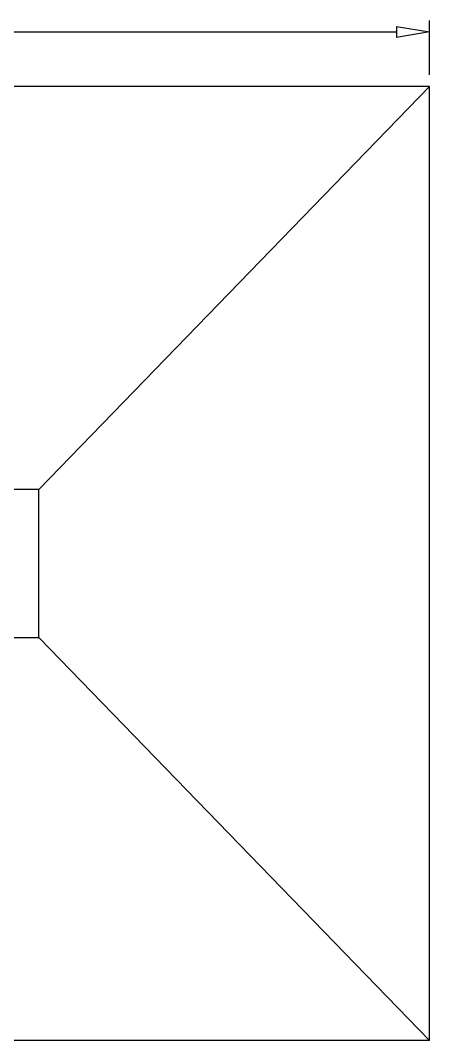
# Model space of a CAD drawing. Header units: millimetres. Extents: x 331487 to 517269, y 198509 to 399936.
# Drawn here: x 427169 to 428412, y 306709 to 309809 of the extents above; entities that cross this region are included whole.
import ezdxf

# ---------------------------------------------------------------- set-up
doc = ezdxf.new("R2010")
doc.units = ezdxf.units.MM
doc.header["$MEASUREMENT"] = 0
doc.layers.add('FOOTING', color=5, linetype='Continuous')

# ---------------------------------------------------------------- blocks, each defined once
blk = doc.blocks.new('_ClosedBlank')
at = {"color": 0, "linetype": 'ByBlock', "lineweight": -2}
for p, q in [((-1, 0.167), (0, 0)), ((-1, 0.167), (-1, -0.167)), ((0, 0), (-1, -0.167))]:
    blk.add_line(p, q, dxfattribs=at)

msp = doc.modelspace()

# ---------------------------------------------------------------- linework, layer by layer
at = {"layer": 'FOOTING', "color": 4}
for p, q in [((428411.8, 309643.5), (428411.8, 309809.1)), ((422711.8, 309774.1), (428311.8, 309774.1))]:
    msp.add_line(p, q, dxfattribs=at)
at = {"layer": 'FOOTING'}
for p, q in [((428411.8, 309608.5), (422611.8, 309608.5)), ((427224.3, 308383.5), (428411.8, 309608.5)), ((428411.8, 306708.5), (428411.8, 309608.5)), ((427224.3, 308383.5), (423799.3, 308383.5)), ((427224.3, 307933.5), (427224.3, 308383.5)), ((423799.3, 307933.5), (427224.3, 307933.5)), ((427224.3, 307933.5), (428411.8, 306708.5)), ((428411.8, 306708.5), (422611.8, 306708.5))]:
    msp.add_line(p, q, dxfattribs=at)

# ---------------------------------------------------------------- block references
at = {"layer": 'FOOTING', "color": 4, "xscale": 100, "yscale": 100, "zscale": 100}
msp.add_blockref('_ClosedBlank', (428411.8, 309774.1), dxfattribs=at)

doc.saveas('drawing.dxf')
